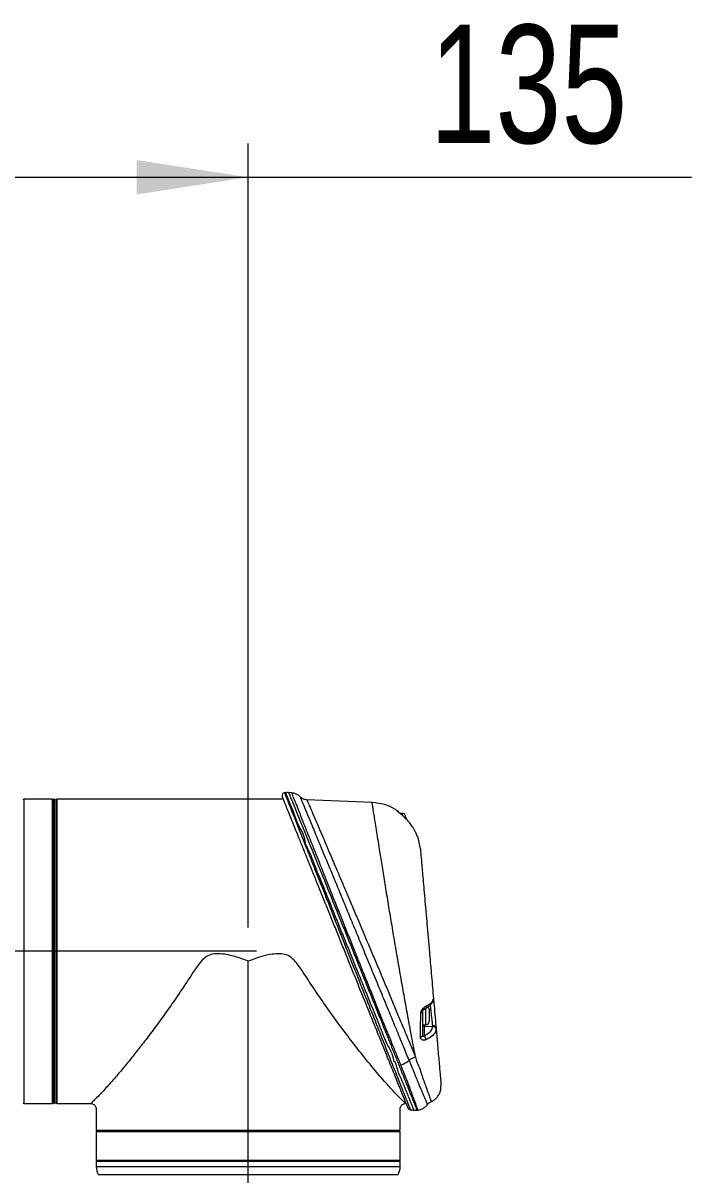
# Model space of a CAD drawing. Header units: millimetres. Extents: x 24 to 205, y 5 to 275.
# Drawn here: x 117.29 to 137.27, y 230.38 to 264.47 of the extents above; entities that cross this region are included whole.
import ezdxf

# ---------------------------------------------------------------- set-up
doc = ezdxf.new("R2010")
doc.units = ezdxf.units.MM
doc.linetypes.add('CENTERX2', pattern=[20.32, 12.7, -2.54, 2.54, -2.54])
doc.styles.add('SLDTEXTSTYLE0', font='TXT', dxfattribs={"width": 0.75})
doc.dimstyles.new('SLDDIMSTYLE1', dxfattribs={"dimtxt": 3.5, "dimasz": 3.302, "dimexe": 0, "dimexo": 0.0625, "dimgap": 0.875, "dimtad": 1, "dimdec": 0, "dimlfac": 10, "dimrnd": 1e-09, "dimzin": 12, "dimdsep": 46, "dimtxsty": 'SLDTEXTSTYLE0', "dimsah": 1, "dimcen": 0.09, "dimadec": 0, "dimazin": 3, "dimtfac": 1, "dimtofl": 0, "dimtmove": 0, "dimatfit": 3, "dimfxl": 1, "dimfrac": 2, "dimtolj": 1, "dimtzin": 12, "dimarcsym": 0})

# ---------------------------------------------------------------- blocks, each defined once
blk = doc.blocks.new('_D_1')
at = {"color": 7, "linetype": 'Continuous', "lineweight": 0}
for p, q in [((110.418, 249.69), (110.418, 260.909)), ((123.953, 237.705), (123.953, 260.909)), ((110.418, 259.909), (123.953, 259.909)), ((123.953, 259.909), (137.081, 259.909))]:
    blk.add_line(p, q, dxfattribs=at)
for points in [[(110.418, 259.909), (113.72, 259.401), (113.72, 260.417)], [(123.953, 259.909), (120.651, 260.417), (120.651, 259.401)]]:
    blk.add_solid(points, dxfattribs=at)
at = {"color": 7, "linetype": 'Continuous', "lineweight": 0, "insert": (129.322, 264.421), "char_height": 3.5, "attachment_point": 1, "style": 'SLDTEXTSTYLE0'}
blk.add_mtext('135', dxfattribs=at)

msp = doc.modelspace()

# ---------------------------------------------------------------- linework, layer by layer
at = {"color": 7, "linetype": 'Continuous', "lineweight": 15}
for p, q in [((118.1467, 241.4963), (117.3053, 241.4963)), ((118.1667, 232.5163), (118.1667, 241.4763)), ((118.183, 241.4061), (118.1667, 241.4061)), ((118.2111, 241.4963), (118.183, 241.4963)), ((118.183, 241.4963), (118.183, 234.1114)), ((118.263, 241.4663), (118.2111, 241.4963)), ((118.2111, 241.4963), (118.2111, 234.1114)), ((118.263, 233.2458), (118.263, 241.4763)), ((124.9949, 241.4963), (118.283, 241.4963)), ((125.0644, 241.695), (125.0303, 241.692)), ((125.2443, 241.6867), (125.1365, 241.6961)), ((125.4965, 241.5577), (125.4962, 241.5583)), ((128.523, 241.0713), (128.4573, 241.0713)), ((128.623, 240.9713), (128.623, 240.9227)), ((129.0519, 240.0334), (129.0058, 240.2659)), ((129.313, 235.2713), (129.313, 234.9213)), ((129.113, 234.8213), (129.213, 234.8213)), ((129.1621, 234.7765), (129.1621, 234.5042)), ((129.1621, 234.7765), (129.4184, 234.7729)), ((129.4184, 234.7729), (129.4178, 234.7986)), ((118.183, 234.1114), (118.183, 232.4963)), ((118.2111, 234.1114), (118.2111, 232.4963)), ((118.263, 232.5163), (118.263, 233.2458)), ((118.1667, 232.5866), (118.183, 232.5866)), ((117.3053, 232.4963), (118.1467, 232.4963)), ((118.183, 232.4963), (118.2111, 232.4963)), ((118.2111, 232.4963), (118.263, 232.5263)), ((118.283, 232.4963), (119.2979, 232.4963)), ((128.6082, 232.4963), (128.6311, 232.4963)), ((128.8639, 232.298), (128.9509, 232.2981)), ((128.9505, 232.2965), (128.9745, 232.2986)), ((119.453, 231.659), (119.453, 230.8176)), ((119.5433, 231.7063), (119.5433, 231.679)), ((128.3628, 231.679), (128.3628, 231.7063)), ((128.453, 230.8176), (128.453, 231.659)), ((119.453, 230.7813), (119.453, 230.6249)), ((119.453, 230.7813), (128.453, 230.7813)), ((119.473, 230.7976), (128.433, 230.7976)), ((119.5433, 230.7976), (119.5433, 230.7813)), ((128.3628, 230.7813), (128.3628, 230.7976)), ((128.453, 230.6249), (128.453, 230.7813))]:
    msp.add_line(p, q, dxfattribs=at)
at = {"color": 8, "linetype": 'Continuous', "lineweight": 15}
for p, q in [((117.3053, 241.4963), (117.3053, 232.4963)), ((118.1467, 241.4963), (118.1467, 232.4963)), ((118.283, 241.4963), (118.283, 233.229)), ((128.523, 241.0709), (128.523, 241.0713)), ((128.523, 241.0138), (128.523, 241.0709)), ((129.213, 234.8213), (129.213, 235.3164)), ((129.1621, 234.8213), (129.1621, 234.7765)), ((118.283, 233.229), (118.283, 232.4963)), ((119.453, 231.659), (128.453, 231.659)), ((119.453, 230.8176), (128.453, 230.8176)), ((119.453, 230.6249), (123.953, 230.6249)), ((123.953, 230.6249), (128.453, 230.6249)), ((123.953, 230.377), (119.5188, 230.377)), ((128.3872, 230.377), (123.953, 230.377))]:
    msp.add_line(p, q, dxfattribs=at)
at = {"color": 7, "linetype": 'CENTERX2', "lineweight": 0, "ltscale": 2}
for p, q in [((124.2017, 236.9963), (116.283, 236.9963)), ((123.953, 187.9712), (123.953, 231.6829))]:
    msp.add_line(p, q, dxfattribs=at)
at = {"color": 7, "linetype": 'Continuous', "lineweight": 15, "flags": 128}
for points in [[(127.6346, 241.4007), (126.6555, 241.4435), (125.6935, 241.4855)], [(129.4401, 235.596), (129.4413, 235.582), (129.444, 235.5515), (129.4479, 235.5064), (129.453, 235.4484), (129.459, 235.3792), (129.4659, 235.301), (129.4733, 235.2165), (129.481, 235.1283), (129.4888, 235.0394), (129.4964, 234.9526), (129.5035, 234.8707), (129.51, 234.7963), (129.5157, 234.732)], [(129.113, 235.2008), (129.1122, 235.1966), (129.1097, 235.1925), (129.1057, 235.1885), (129.1001, 235.1847), (129.0932, 235.1812), (129.0848, 235.178), (129.0754, 235.1751), (129.0649, 235.1727)]]:
    msp.add_lwpolyline(points, dxfattribs=at)
at = {"color": 7, "linetype": 'Continuous', "lineweight": 15}
for centre, radius, start, end in [((117.3053, 241.4763), 0.02, 90, 180), ((118.1467, 241.4763), 0.02, 0, 90), ((118.283, 241.4763), 0.02, 90, 180), ((125.0345, 241.612), 0.08, 94.14566, 202.06475), ((128.323, 241.0748), 0.1001, 16.71353, 53.56267), ((128.523, 240.9713), 0.1, 0, 90), ((129.213, 235.2713), 0.1, 0, 53.79141), ((129.3207, 235.5863), 0.1198, 0.72075, 5.33068), ((129.1587, 234.8224), 0.046, 186.13101, 274.24567), ((129.213, 234.9213), 0.1, 270, 0), ((129.422, 234.6769), 0.096, 10.98076, 92.15725), ((129.0492, 234.5222), 0.0663, 271.27559, 344.06521), ((129.0396, 234.3735), 0.1791, 2.12823, 46.85298), ((117.3053, 232.5163), 0.02, 180, 270), ((118.1467, 232.5163), 0.02, 270, 0), ((118.283, 232.5163), 0.02, 180, 270), ((128.7621, 232.3858), 0.08, 201.94697, 261.95715), ((119.473, 231.659), 0.02, 90, 180), ((128.433, 231.659), 0.02, 0, 90), ((119.473, 230.8176), 0.02, 180, 270), ((119.953, 230.6249), 0.5, 180, 209.72433), ((127.953, 230.6249), 0.5, 330.27567, 0), ((128.433, 230.8176), 0.02, 270, 0)]:
    msp.add_arc(centre, radius, start, end, dxfattribs=at)
at = {"color": 8, "linetype": 'Continuous', "lineweight": 15}
for centre, radius, start, end in [((128.3232, 241.0558), 0.1, 37.08721, 57.06894), ((129.1689, 235.3669), 0.068, 301.10026, 13.82604), ((129.3423, 235.5352), 0.0809, 335.91732, 7.23835)]:
    msp.add_arc(centre, radius, start, end, dxfattribs=at)
at = {"color": 7, "linetype": 'Continuous', "lineweight": 15}
for points, knots in [([(128.6853, 232.3623), (128.6861, 232.3602), (128.691, 232.348), (128.6618, 232.4205), (128.5882, 232.6026), (128.4682, 232.8995), (128.3096, 233.2922), (128.1128, 233.7793), (127.88, 234.3555), (127.6149, 235.0116), (127.3206, 235.7399), (127.0591, 236.3872), (126.8427, 236.9228), (126.6776, 237.3314), (126.5126, 237.7397), (126.348, 238.1472), (126.1848, 238.5511), (126.0273, 238.941), (125.8773, 239.3122), (125.735, 239.6646), (125.599, 240.0011), (125.4755, 240.3068), (125.3656, 240.5788), (125.2686, 240.8189), (125.182, 241.0333), (125.1043, 241.2256), (125.0387, 241.3878), (124.9856, 241.5193), (124.9566, 241.591), (124.963, 241.5752), (124.9642, 241.5724)], [0, 0, 0, 0, 0.009626, 0.0572091, 0.1061701, 0.1539541, 0.20303, 0.2528144, 0.3038718, 0.3571599, 0.4118154, 0.4686189, 0.4977092, 0.526998, 0.5563792, 0.5859624, 0.6161954, 0.6466624, 0.6757277, 0.7050082, 0.7349964, 0.7652445, 0.7926629, 0.8202945, 0.8486243, 0.8772081, 0.9097143, 0.9426387, 0.9899715, 1, 1, 1, 1]), ([(125.151, 241.6946), (125.1506, 241.6947), (125.1221, 241.7004), (125.0928, 241.6963), (125.0639, 241.6922)], [0, 0, 0, 0, 0.0134791, 1, 1, 1, 1]), ([(125.4985, 241.5606), (125.4831, 241.5769), (125.4476, 241.6143), (125.3747, 241.6547), (125.3049, 241.6813), (125.2604, 241.6829), (125.2473, 241.6834)], [0, 0, 0, 0, 0.2325187, 0.5362886, 0.8633876, 1, 1, 1, 1]), ([(125.6943, 241.4826), (125.6767, 241.4831), (125.6358, 241.4841), (125.578, 241.5058), (125.5304, 241.5327), (125.5078, 241.554), (125.4999, 241.5615)], [0, 0, 0, 0, 0.2440212, 0.5674084, 0.8492988, 1, 1, 1, 1]), ([(128.3791, 241.1509), (128.3529, 241.1698), (128.2371, 241.2537), (127.983, 241.3569), (127.7479, 241.3858), (127.623, 241.4012)], [0, 0, 0, 0, 0.1200065, 0.5322112, 1, 1, 1, 1]), ([(128.5297, 241.0111), (128.5107, 241.0269), (128.477, 241.055), (128.4331, 241.0901), (128.4023, 241.1151), (128.3816, 241.1329), (128.3789, 241.1375), (128.3775, 241.1397)], [0, 0, 0, 0, 0.2750814, 0.486696, 0.6664167, 0.8338619, 1, 1, 1, 1]), ([(128.5202, 241.0192), (128.5095, 241.0283), (128.4818, 241.0519), (128.444, 241.082), (128.4159, 241.105), (128.404, 241.1151), (128.3995, 241.1193), (128.3998, 241.119), (128.3999, 241.1189)], [0, 0, 0, 0, 0.2101041, 0.5447503, 0.7611079, 0.8897073, 0.9740154, 1, 1, 1, 1]), ([(128.7251, 240.8115), (128.6812, 240.862), (128.62, 240.9325), (128.5496, 240.9937), (128.5297, 241.0111)], [0, 0, 0, 0, 0.7167031, 1, 1, 1, 1]), ([(129.013, 240.2653), (129.0132, 240.2646), (129.0152, 240.2574), (129.0028, 240.3035), (128.9699, 240.4013), (128.9064, 240.5425), (128.8225, 240.6851), (128.7547, 240.7732), (128.7251, 240.8115)], [0, 0, 0, 0, 0.022469, 0.2223747, 0.4254296, 0.6289211, 0.8385884, 1, 1, 1, 1]), ([(125.6434, 240.2508), (125.6434, 240.2508), (125.6426, 240.2508), (125.6426, 240.2548), (125.6418, 240.2548), (125.6418, 240.2548)], [0, 0, 0, 0, 0.0007072, 0.999279, 1, 1, 1, 1]), ([(128.276, 233.7405), (128.276, 233.7405), (128.2435, 233.9653), (128.046, 234.2364), (127.8555, 234.7861), (127.661, 235.2526), (127.4952, 235.6642), (127.3224, 236.0894), (127.1503, 236.5151), (126.9806, 236.9346), (126.8139, 237.3468), (126.6465, 237.7615), (126.4347, 238.2847), (126.1849, 238.9125), (125.9435, 239.4824), (125.7803, 239.9508), (125.663, 240.1116), (125.6434, 240.2508), (125.6434, 240.2508)], [0, 0, 0, 0, 0.0000017, 0.0940034, 0.1899622, 0.2498304, 0.3101599, 0.3718961, 0.4341016, 0.4914822, 0.549244, 0.6081922, 0.6675467, 0.7744752, 0.8840985, 0.9418232, 0.9999983, 1, 1, 1, 1]), ([(129.0519, 240.0334), (129.0527, 240.0234), (129.0545, 240.0036), (129.0673, 239.8566), (129.0839, 239.6667), (129.1023, 239.457), (129.1246, 239.2019), (129.1505, 238.9056), (129.1798, 238.5704), (129.2123, 238.1998), (129.2473, 237.7993), (129.2846, 237.3727), (129.3296, 236.8586), (129.3824, 236.2552), (129.4208, 235.8158), (129.4401, 235.596)], [0, 0, 0, 0, 0.0948315, 0.1891628, 0.2530571, 0.3178355, 0.3824589, 0.4492549, 0.5155216, 0.5822851, 0.6516606, 0.7205787, 0.7901684, 0.8950193, 1, 1, 1, 1]), ([(123.953, 236.7049), (123.8631, 236.74), (123.6378, 236.8281), (123.3138, 236.907), (123.0156, 236.9359), (122.7998, 236.8955), (122.609, 236.7669), (122.4447, 236.5561), (122.2349, 236.2425), (121.9882, 235.8638), (121.6937, 235.4344), (121.3961, 235.0154), (121.1015, 234.6163), (120.8152, 234.2408), (120.5382, 233.8894), (120.2707, 233.5607), (119.9971, 233.237), (119.7325, 232.9362), (119.5118, 232.7071), (119.3663, 232.5624), (119.3159, 232.5125), (119.3014, 232.5), (119.2987, 232.4978), (119.2969, 232.4964), (119.2975, 232.4969), (119.2979, 232.4971)], [0, 0, 0, 0, 0.0317873, 0.0797009, 0.1094, 0.1299392, 0.1505734, 0.1835713, 0.2174022, 0.2757135, 0.3344281, 0.3944168, 0.4548491, 0.513163, 0.5719304, 0.6322825, 0.6932643, 0.7693836, 0.8473146, 0.9076066, 0.9695292, 0.9801457, 0.9878284, 0.9927888, 1, 1, 1, 1]), ([(128.6082, 232.4971), (128.6082, 232.4971), (128.6082, 232.4971), (128.5844, 232.5173), (128.5219, 232.5805), (128.3922, 232.7086), (128.2108, 232.8977), (128.0268, 233.103), (127.7929, 233.3723), (127.4681, 233.7626), (127.0621, 234.2759), (126.6578, 234.8113), (126.2944, 235.3165), (125.9594, 235.8014), (125.7123, 236.1792), (125.5117, 236.4815), (125.3797, 236.6649), (125.2519, 236.7954), (125.1188, 236.8877), (124.9307, 236.9332), (124.7127, 236.9202), (124.3792, 236.8628), (124.1306, 236.7707), (123.953, 236.7049)], [0, 0, 0, 0, 0.0126405, 0.0523894, 0.0926246, 0.1581137, 0.2253296, 0.2699699, 0.3149472, 0.4070485, 0.496648, 0.575361, 0.6551229, 0.715546, 0.7764223, 0.8061244, 0.8359517, 0.8508326, 0.8661988, 0.8887129, 0.9129269, 0.9378021, 1, 1, 1, 1]), ([(123.953, 231.7063), (123.953, 231.852), (123.953, 232.6365), (123.953, 234.0598), (123.953, 235.5804), (123.953, 236.4621), (123.953, 236.7049)], [0, 0, 0, 0, 0.0874135, 0.4708245, 0.854238, 1, 1, 1, 1]), ([(129.0649, 235.1727), (129.0651, 235.1777), (129.0662, 235.1988), (129.0737, 235.2221), (129.0898, 235.2561), (129.1148, 235.2933), (129.1689, 235.3458), (129.21, 235.369), (129.2349, 235.3831)], [0, 0, 0, 0, 0.05040647, 0.21501618, 0.2306943, 0.41648496, 0.64637266, 1, 1, 1, 1]), ([(129.1132, 235.2015), (129.1131, 235.2022), (129.113, 235.2046), (129.1142, 235.2119), (129.1175, 235.2229), (129.1244, 235.2375), (129.137, 235.2563), (129.1586, 235.2792), (129.1835, 235.2981), (129.1985, 235.3052), (129.2045, 235.308)], [0, 0, 0, 0, 0.0216769, 0.0746193, 0.135935, 0.218808, 0.3373542, 0.5209991, 0.8091422, 1, 1, 1, 1]), ([(129.2047, 235.3094), (129.2073, 235.3106), (129.2505, 235.3303), (129.315, 235.3749), (129.3827, 235.4376), (129.4052, 235.4852), (129.4139, 235.5035)], [0, 0, 0, 0, 0.0260664, 0.4232402, 0.7778684, 1, 1, 1, 1]), ([(129.2349, 235.3831), (129.2816, 235.41), (129.3688, 235.4601), (129.4055, 235.5183), (129.4226, 235.5454)], [0, 0, 0, 0, 0.5350051, 1, 1, 1, 1]), ([(129.4121, 235.4934), (129.4159, 235.5015), (129.4227, 235.5158), (129.427, 235.5283), (129.4289, 235.5337)], [0, 0, 0, 0, 0.56497875, 1, 1, 1, 1]), ([(129.4226, 235.5454), (129.4313, 235.5707), (129.4401, 235.596), (129.4401, 235.596), (129.4401, 235.596)], [0, 0, 0, 0, 0.9999684, 1, 1, 1, 1]), ([(129.0507, 234.4559), (129.052, 234.5137), (129.057, 234.7418), (129.0615, 234.9885), (129.0649, 235.1727)], [0, 0, 0, 0, 0.2531666, 1, 1, 1, 1]), ([(129.113, 235.2008), (129.113, 235.081), (129.113, 234.8401), (129.113, 234.6165), (129.113, 234.504)], [0, 0, 0, 0, 0.497206, 1, 1, 1, 1]), ([(129.1621, 234.5042), (129.2006, 234.522), (129.2913, 234.5642), (129.3906, 234.657), (129.4091, 234.7343), (129.4184, 234.7729)], [0, 0, 0, 0, 0.2697743, 0.6354775, 1, 1, 1, 1]), ([(129.5163, 234.6952), (129.5055, 234.6506), (129.4839, 234.5613), (129.3686, 234.4521), (129.2633, 234.4015), (129.2186, 234.3801)], [0, 0, 0, 0, 0.3649782, 0.7306327, 1, 1, 1, 1]), ([(129.5157, 234.732), (129.5135, 234.7411), (129.5092, 234.7595), (129.4864, 234.7816), (129.4549, 234.7965), (129.4302, 234.7979), (129.4178, 234.7986)], [0, 0, 0, 0, 0.2500179, 0.5000028, 0.7500032, 1, 1, 1, 1]), ([(129.5157, 234.732), (129.5157, 234.732), (129.5174, 234.732), (129.5168, 234.7136), (129.5163, 234.6952)], [0, 0, 0, 0, 0.0000736, 1, 1, 1, 1]), ([(129.5157, 234.732), (129.5224, 234.6549), (129.5359, 234.5009), (129.557, 234.2595), (129.5787, 234.011), (129.6001, 233.7664), (129.6189, 233.552), (129.6347, 233.3714), (129.6473, 233.2271), (129.6565, 233.1227), (129.6623, 233.0557), (129.663, 233.0475), (129.6634, 233.0433)], [0, 0, 0, 0, 0.0768694, 0.1534426, 0.2576149, 0.3624612, 0.468018, 0.5728578, 0.6794193, 0.7862425, 0.8934122, 1, 1, 1, 1]), ([(129.2186, 234.3801), (129.1996, 234.374), (129.1653, 234.3629), (129.1165, 234.3674), (129.0798, 234.3855), (129.0547, 234.4159), (129.052, 234.4427), (129.0507, 234.4559)], [0, 0, 0, 0, 0.2544833, 0.458916, 0.6460612, 0.8244739, 1, 1, 1, 1]), ([(129.113, 234.504), (129.1132, 234.5008), (129.1135, 234.4962), (129.1161, 234.4895), (129.1191, 234.4861), (129.1249, 234.4826), (129.1336, 234.482), (129.1478, 234.4886), (129.1568, 234.4984), (129.1621, 234.5042)], [0, 0, 0, 0, 0.0961664, 0.1375271, 0.2575566, 0.2852917, 0.4611345, 0.6831069, 1, 1, 1, 1]), ([(128.2776, 233.7365), (128.2776, 233.7365), (128.2768, 233.7365), (128.2768, 233.7405), (128.276, 233.7405), (128.276, 233.7405)], [0, 0, 0, 0, 0.00072029, 0.99922363, 1, 1, 1, 1]), ([(128.8639, 232.2965), (128.8637, 232.2971), (128.8624, 232.3006), (128.8407, 232.3536), (128.7916, 232.4741), (128.7574, 232.558), (128.7174, 232.656), (128.6704, 232.7713), (128.5883, 232.9684), (128.4947, 233.2208), (128.3824, 233.4166), (128.3252, 233.7365), (128.2776, 233.7365), (128.2776, 233.7365)], [0, 0, 0, 0, 0.0433136, 0.2409041, 0.3425025, 0.4448921, 0.4505784, 0.5603413, 0.6710681, 0.7847513, 0.8994066, 0.9999989, 1, 1, 1, 1]), ([(128.7162, 233.765), (128.6814, 233.7348), (128.6117, 233.6744), (128.5212, 233.6422), (128.4759, 233.6261)], [0, 0, 0, 0, 0.5000078, 1, 1, 1, 1]), ([(128.9095, 233.8661), (128.8818, 233.858), (128.8263, 233.8416), (128.7609, 233.8035), (128.7283, 233.7754), (128.7162, 233.765)], [0, 0, 0, 0, 0.3865242, 0.7730381, 1, 1, 1, 1]), ([(129.376, 232.5466), (129.4058, 232.5626), (129.467, 232.5953), (129.544, 232.6678), (129.6049, 232.7543), (129.6599, 232.8786), (129.662, 232.9785), (129.6634, 233.0433)], [0, 0, 0, 0, 0.16623087, 0.34040706, 0.51458806, 0.68491719, 1, 1, 1, 1]), ([(129.2677, 232.46), (129.2724, 232.4669), (129.2943, 232.4987), (129.3323, 232.5294), (129.3681, 232.5408), (129.3749, 232.543)], [0, 0, 0, 0, 0.1820314, 0.8431295, 1, 1, 1, 1]), ([(119.2912, 232.4968), (119.3094, 232.4938), (119.343, 232.4882), (119.3838, 232.4637), (119.4123, 232.4364), (119.4361, 232.4016), (119.4557, 232.3478), (119.4463, 232.1108), (119.4499, 231.8951), (119.453, 231.7063)], [0, 0, 0, 0, 0.0625294, 0.1154025, 0.1599559, 0.1966341, 0.2591522, 0.3514582, 1, 1, 1, 1]), ([(128.453, 231.7063), (128.4561, 231.8951), (128.4597, 232.1108), (128.4503, 232.3478), (128.4699, 232.4016), (128.4938, 232.4364), (128.5222, 232.4637), (128.5631, 232.4882), (128.5966, 232.4938), (128.6148, 232.4968)], [0, 0, 0, 0, 0.648542, 0.740848, 0.8033661, 0.8400441, 0.8845976, 0.9374706, 1, 1, 1, 1]), ([(128.7544, 232.3061), (128.7728, 232.3045), (128.8095, 232.3013), (128.8463, 232.2981), (128.8646, 232.2965)], [0, 0, 0, 0, 0.50000428, 1, 1, 1, 1]), ([(128.9748, 232.3014), (129.0006, 232.3038), (129.0653, 232.3099), (129.155, 232.354), (129.2261, 232.4086), (129.2545, 232.4494), (129.2637, 232.4627)], [0, 0, 0, 0, 0.2259199, 0.5660324, 0.858501, 1, 1, 1, 1]), ([(119.4609, 231.7063), (119.4584, 231.7063), (119.4409, 231.7063), (119.5033, 231.7063), (119.6213, 231.7063), (119.7878, 231.7063), (120.0726, 231.7063), (120.5177, 231.7063), (121.0592, 231.7063), (121.6751, 231.7063), (122.3646, 231.7063), (122.9924, 231.7063), (123.5279, 231.7063), (123.8109, 231.7063), (123.953, 231.7063)], [0, 0, 0, 0, 0.0182821, 0.1273174, 0.1833224, 0.2398079, 0.3453649, 0.4541109, 0.55793, 0.6646237, 0.7707833, 0.8800008, 0.9397364, 1, 1, 1, 1]), ([(123.953, 231.7063), (124.1435, 231.7063), (124.5277, 231.7063), (125.1521, 231.7063), (125.817, 231.7063), (126.4842, 231.7063), (127.086, 231.7063), (127.5933, 231.7063), (127.9311, 231.7063), (128.142, 231.7063), (128.307, 231.7063), (128.4336, 231.7063), (128.4415, 231.7063), (128.4451, 231.7063)], [0, 0, 0, 0, 0.0807694, 0.1628629, 0.2690699, 0.3783391, 0.4848331, 0.5944404, 0.7004282, 0.7548822, 0.8097721, 0.9126442, 1, 1, 1, 1])]:
    msp.add_open_spline(points, degree=3, knots=knots, dxfattribs=at)
at = {"color": 8, "linetype": 'Continuous', "lineweight": 15}
for points, knots in [([(125.0308, 241.6832), (125.0298, 241.6857), (125.0234, 241.702), (125.0521, 241.6297), (125.1057, 241.4946), (125.1703, 241.3317), (125.2464, 241.1399), (125.3311, 240.9263), (125.4289, 240.6799), (125.5395, 240.4012), (125.6617, 240.0933), (125.7953, 239.7565), (125.9392, 239.3939), (126.0905, 239.0128), (126.2469, 238.6188), (126.4079, 238.2132), (126.5745, 237.7938), (126.741, 237.3746), (126.9052, 236.9611), (127.0667, 236.5544), (127.2289, 236.1461), (127.4344, 235.6288), (127.6798, 235.0113), (127.9431, 234.3487), (128.1782, 233.7572), (128.3738, 233.2651), (128.5342, 232.8616), (128.6536, 232.5613), (128.7285, 232.373), (128.7584, 232.2979), (128.7533, 232.3106), (128.7525, 232.3126)], [0, 0, 0, 0, 0.0086366, 0.0574377, 0.0899961, 0.1229737, 0.1503971, 0.1780538, 0.2064264, 0.2350376, 0.2640744, 0.2933522, 0.3233613, 0.3536106, 0.3829505, 0.4125073, 0.4427295, 0.473174, 0.5014726, 0.5299553, 0.5590149, 0.5882723, 0.6415201, 0.6961132, 0.745892, 0.7969084, 0.8447197, 0.8937821, 0.9414034, 0.9903752, 1, 1, 1, 1]), ([(125.6418, 240.2548), (125.6418, 240.2548), (125.6164, 240.4576), (125.4444, 240.6736), (125.3126, 241.0955), (125.1992, 241.3538), (125.1336, 241.521), (125.0934, 241.6206), (125.0711, 241.6763), (125.0599, 241.7047), (125.0638, 241.6947), (125.0638, 241.6946)], [0, 0, 0, 0, 0.0000033, 0.1686828, 0.3559705, 0.547915, 0.6579133, 0.7689246, 0.8832072, 0.9986445, 1, 1, 1, 1]), ([(125.1509, 241.6948), (125.1524, 241.6912), (125.1554, 241.6838), (125.1794, 241.6248), (125.2183, 241.5292), (125.2853, 241.3649), (125.3933, 241.0998), (125.5564, 240.6992), (125.7578, 240.2043), (125.9965, 239.6168), (126.2681, 238.9481), (126.518, 238.3318), (126.7289, 237.8114), (126.8944, 237.4023), (127.063, 236.9858), (127.2335, 236.564), (127.4041, 236.1414), (127.5746, 235.7191), (127.7435, 235.3008), (127.9055, 234.8981), (128.0591, 234.5162), (128.2047, 234.1553), (128.3428, 233.8117), (128.467, 233.5028), (128.5763, 233.231), (128.6713, 232.9939), (128.7548, 232.7846), (128.8254, 232.6104), (128.8802, 232.4734), (128.9202, 232.3737), (128.9463, 232.3088), (128.9495, 232.3006), (128.9511, 232.2965)], [0, 0, 0, 0, 0.0272239, 0.0547963, 0.0831797, 0.1118429, 0.1584022, 0.2061346, 0.2554707, 0.3060348, 0.3592486, 0.4138089, 0.4424395, 0.4712566, 0.5006635, 0.5302753, 0.5602364, 0.5904129, 0.6212839, 0.652404, 0.6820193, 0.7118655, 0.742473, 0.7733605, 0.8010154, 0.8288909, 0.857496, 0.886368, 0.9140936, 0.9420733, 0.9708865, 1, 1, 1, 1]), ([(128.4759, 233.6261), (128.4343, 233.7285), (128.3507, 233.9341), (128.2117, 234.2762), (128.0633, 234.6419), (127.9072, 235.0273), (127.7459, 235.4265), (127.5797, 235.838), (127.4082, 236.2632), (127.2378, 236.6866), (127.0707, 237.1024), (126.9074, 237.5094), (126.7437, 237.9177), (126.5379, 238.4316), (126.2945, 239.0416), (126.0344, 239.6935), (125.8036, 240.274), (125.6124, 240.7557), (125.4565, 241.1488), (125.3404, 241.4421), (125.2699, 241.6207), (125.2385, 241.6999), (125.2459, 241.6812), (125.2469, 241.6786)], [0, 0, 0, 0, 0.0383746, 0.0770661, 0.1167214, 0.156696, 0.1957363, 0.2350695, 0.2752961, 0.3158244, 0.3530986, 0.3906172, 0.4288902, 0.4674245, 0.5367429, 0.6077837, 0.6725241, 0.7388605, 0.8009242, 0.8645735, 0.9263009, 0.9897341, 1, 1, 1, 1]), ([(125.4962, 241.5583), (125.4948, 241.5618), (125.4896, 241.5743), (125.5295, 241.4781), (125.6142, 241.2737), (125.7431, 240.9628), (125.911, 240.5575), (126.1179, 240.0579), (126.3595, 239.4742), (126.6042, 238.8827), (126.8355, 238.3235), (127.046, 237.8142), (127.264, 237.2865), (127.4874, 236.7456), (127.7132, 236.1985), (127.9356, 235.6593), (128.1516, 235.1355), (128.3577, 234.6355), (128.5489, 234.1714), (128.6614, 233.8981), (128.7162, 233.765)], [0, 0, 0, 0, 0.0242892, 0.0885763, 0.151607, 0.2146515, 0.2795881, 0.3445388, 0.4139404, 0.4833604, 0.5331432, 0.5830749, 0.6328691, 0.6853632, 0.7380235, 0.7905186, 0.8435036, 0.8966676, 0.9496388, 1, 1, 1, 1]), ([(125.6937, 241.4738), (125.692, 241.4777), (125.6845, 241.4951), (125.7213, 241.4096), (125.8023, 241.2209), (125.9295, 240.9246), (126.0968, 240.5335), (126.2567, 240.1598), (126.4162, 239.786), (126.5518, 239.4676), (126.7134, 239.0878), (126.8648, 238.7315), (127.0229, 238.3591), (127.2379, 237.8511), (127.4587, 237.3283), (127.6805, 236.8026), (127.848, 236.4044), (128.014, 236.0092), (128.1782, 235.6177), (128.3402, 235.2312), (128.5207, 234.7995), (128.7162, 234.3306), (128.8447, 234.0219), (128.9096, 233.8661)], [0, 0, 0, 0, 0.0190663, 0.0847632, 0.147236, 0.2114602, 0.2759066, 0.3420141, 0.3657152, 0.4168867, 0.4544475, 0.4922689, 0.5308967, 0.569794, 0.6458391, 0.6847818, 0.7239916, 0.7629473, 0.80217, 0.8422598, 0.8826639, 0.9408118, 1, 1, 1, 1]), ([(128.9095, 233.8662), (128.8716, 234.0636), (128.7956, 234.4589), (128.6786, 235.0903), (128.5693, 235.6938), (128.4704, 236.2529), (128.3701, 236.8251), (128.2722, 237.4011), (128.1761, 237.9721), (128.0834, 238.5292), (127.9974, 239.0619), (127.9163, 239.5615), (127.8494, 239.9803), (127.7952, 240.3231), (127.7513, 240.5991), (127.7132, 240.8392), (127.6813, 241.0407), (127.6559, 241.1994), (127.6369, 241.316), (127.6263, 241.3812), (127.6217, 241.4093), (127.623, 241.4012), (127.623, 241.4012)], [0, 0, 0, 0, 0.0753503, 0.1509198, 0.2061033, 0.2615681, 0.316764, 0.3725739, 0.4283868, 0.4842072, 0.5408054, 0.5971607, 0.6539692, 0.6969246, 0.7397659, 0.7828449, 0.8261866, 0.8694458, 0.9127014, 0.956279, 0.9998934, 1, 1, 1, 1]), ([(128.3775, 241.1397), (128.3776, 241.1457), (128.3777, 241.1583), (128.3776, 241.152), (128.3776, 241.1488)], [0, 0, 0, 0, 0.4794326, 1, 1, 1, 1]), ([(129.4178, 234.7986), (129.4142, 234.8311), (129.4071, 234.8961), (129.393, 235.0249), (129.3781, 235.1602), (129.3643, 235.2866), (129.3545, 235.3761), (129.3511, 235.4063), (129.3503, 235.4143)], [0, 0, 0, 0, 0.1860089, 0.3721157, 0.5591616, 0.7466106, 0.933735, 1, 1, 1, 1]), ([(128.9733, 232.3115), (128.973, 232.3125), (128.9721, 232.315), (128.9295, 232.4387), (128.8717, 232.6008), (128.7971, 232.8053), (128.6768, 233.1258), (128.5435, 233.4578), (128.4759, 233.6261)], [0, 0, 0, 0, 0.1479807, 0.3583125, 0.4664526, 0.575454, 0.7847158, 1, 1, 1, 1]), ([(128.7162, 233.765), (128.7704, 233.6336), (128.8793, 233.3695), (129.0135, 233.0463), (129.1316, 232.7637), (129.2159, 232.5623), (129.2605, 232.4558), (129.2562, 232.4661), (129.2548, 232.4693)], [0, 0, 0, 0, 0.1654842, 0.3325772, 0.4996502, 0.70297, 0.906308, 1, 1, 1, 1]), ([(128.9095, 233.8663), (128.9095, 233.8663), (128.924, 233.7424), (129.0104, 233.6127), (129.1052, 233.2841), (129.223, 232.9772), (129.3136, 232.714), (129.3672, 232.5653), (129.3694, 232.5588), (129.3704, 232.5559)], [0, 0, 0, 0, 0.0000035, 0.1097669, 0.2204787, 0.4244118, 0.6345981, 0.8376582, 1, 1, 1, 1])]:
    msp.add_open_spline(points, degree=3, knots=knots, dxfattribs=at)

# ---------------------------------------------------------------- dimensions: what is measured, and where the dimension line sits
at = {"color": 7, "linetype": 'Continuous', "lineweight": 0}
dim = msp.add_linear_dim(base=(123.953, 259.9094), p1=(110.418, 248.6899), p2=(123.953, 236.7049), dimstyle='SLDDIMSTYLE1', dxfattribs=at)
dim.commit()
dim.dimension.update_dxf_attribs({"geometry": '_D_1', "text_midpoint": (133.2016, 259.9094), "dimtype": 160})

doc.saveas('drawing.dxf')
